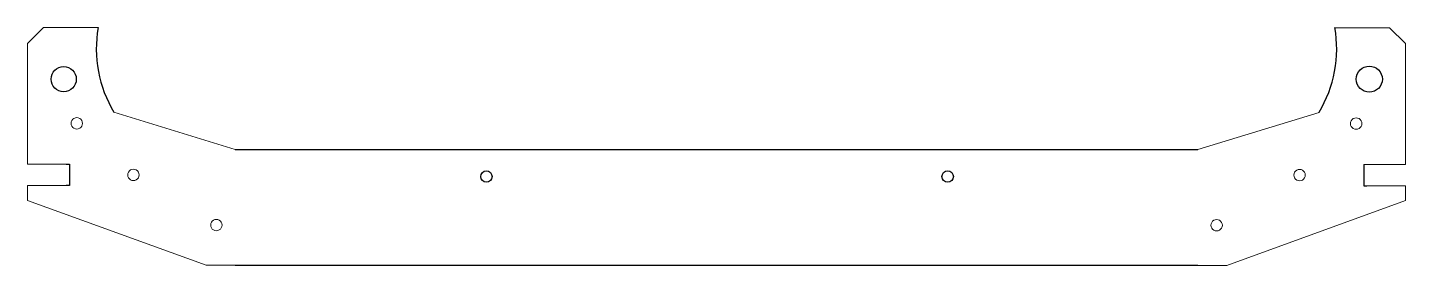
# Model space of a CAD drawing. Header units: millimetres. Extents: x 23 to 459, y 15 to 90.
import ezdxf

# ---------------------------------------------------------------- set-up
doc = ezdxf.new("R2010")
doc.units = ezdxf.units.MM
doc.header["$MEASUREMENT"] = 0
doc.layers.add('Layer 1', color=7, linetype='Continuous')

msp = doc.modelspace()

# ---------------------------------------------------------------- linework, layer by layer
for p, q in [((88.67, 51.44), (393.48, 51.38)), ((88.67, 14.76), (393.47, 14.76))]:
    msp.add_line(p, q)
for centre, radius in [((34.43, 73.69), 3.99), ((447.71, 73.69), 4.13), ((168.24, 42.85), 1.8), ((314.24, 42.85), 1.8)]:
    msp.add_circle(centre, radius)
for centre, start, end in [((83.76, 83.32), 170.0955, 211.0642), ((398.39, 83.32), 328.9358, 9.9045)]:
    msp.add_arc(centre, 39, start, end)
at = {"layer": 'Layer 1'}
for p, q in [((35.22, 46.73), (36.22, 46.73)), ((36.22, 46.73), (36.22, 40.02)), ((445.93, 46.67), (445.93, 39.94)), ((36.22, 40.02), (35.22, 40.01)), ((445.93, 39.94), (446.93, 39.94))]:
    msp.add_line(p, q, dxfattribs=at)
at = {"layer": 'Layer 1', "lineweight": 9}
for points in [[(22.99, 85.02), (22.99, 85.02), (28.01, 90.03), (28.01, 90.03)], [(45.34, 90.03), (45.34, 90.03), (28.01, 90.03), (28.01, 90.03)], [(436.8, 89.97), (436.8, 89.97), (454.14, 89.97), (454.14, 89.97)], [(459.15, 84.96), (459.15, 84.96), (454.14, 89.97), (454.14, 89.97)], [(22.99, 46.73), (22.99, 46.73), (22.99, 85.02), (22.99, 85.02)], [(459.15, 46.67), (459.15, 46.67), (459.15, 84.96), (459.15, 84.96)], [(37.69, 61.26), (37.69, 61.26), (37.32, 60.97), (37.32, 60.97)], [(38.12, 61.44), (38.12, 61.44), (37.69, 61.26), (37.69, 61.26)], [(38.59, 61.5), (38.59, 61.5), (38.12, 61.44), (38.12, 61.44)], [(39.06, 61.44), (39.06, 61.44), (38.59, 61.5), (38.59, 61.5)], [(39.49, 61.26), (39.49, 61.26), (39.06, 61.44), (39.06, 61.44)], [(39.87, 60.97), (39.87, 60.97), (39.49, 61.26), (39.49, 61.26)], [(50.35, 63.2), (50.35, 63.2), (88.67, 51.44), (88.67, 51.44)], [(431.79, 63.14), (431.79, 63.14), (393.48, 51.38), (393.48, 51.38)], [(442.28, 60.92), (442.28, 60.92), (442.65, 61.2), (442.65, 61.2)], [(442.65, 61.2), (442.65, 61.2), (443.09, 61.38), (443.09, 61.38)], [(443.09, 61.38), (443.09, 61.38), (443.55, 61.44), (443.55, 61.44)], [(443.55, 61.44), (443.55, 61.44), (444.02, 61.38), (444.02, 61.38)], [(444.02, 61.38), (444.02, 61.38), (444.46, 61.2), (444.46, 61.2)], [(444.46, 61.2), (444.46, 61.2), (444.83, 60.92), (444.83, 60.92)], [(36.85, 60.16), (36.85, 60.16), (36.79, 59.7), (36.79, 59.7)], [(36.79, 59.7), (36.79, 59.7), (36.85, 59.23), (36.85, 59.23)], [(37.03, 60.6), (37.03, 60.6), (36.85, 60.16), (36.85, 60.16)], [(36.85, 59.23), (36.85, 59.23), (37.03, 58.79), (37.03, 58.79)], [(37.32, 60.97), (37.32, 60.97), (37.03, 60.6), (37.03, 60.6)], [(37.03, 58.79), (37.03, 58.79), (37.32, 58.42), (37.32, 58.42)], [(37.32, 58.42), (37.32, 58.42), (37.69, 58.13), (37.69, 58.13)], [(37.69, 58.13), (37.69, 58.13), (38.12, 57.95), (38.12, 57.95)], [(38.12, 57.95), (38.12, 57.95), (38.59, 57.89), (38.59, 57.89)], [(38.59, 57.89), (38.59, 57.89), (39.06, 57.95), (39.06, 57.95)], [(39.06, 57.95), (39.06, 57.95), (39.49, 58.13), (39.49, 58.13)], [(39.49, 58.13), (39.49, 58.13), (39.87, 58.42), (39.87, 58.42)], [(40.15, 60.6), (40.15, 60.6), (39.87, 60.97), (39.87, 60.97)], [(39.87, 58.42), (39.87, 58.42), (40.15, 58.79), (40.15, 58.79)], [(40.33, 60.16), (40.33, 60.16), (40.15, 60.6), (40.15, 60.6)], [(40.15, 58.79), (40.15, 58.79), (40.33, 59.23), (40.33, 59.23)], [(40.4, 59.7), (40.4, 59.7), (40.33, 60.16), (40.33, 60.16)], [(40.33, 59.23), (40.33, 59.23), (40.4, 59.7), (40.4, 59.7)], [(441.75, 59.64), (441.75, 59.64), (441.81, 60.11), (441.81, 60.11)], [(441.81, 59.17), (441.81, 59.17), (441.75, 59.64), (441.75, 59.64)], [(441.81, 60.11), (441.81, 60.11), (441.99, 60.54), (441.99, 60.54)], [(441.99, 58.74), (441.99, 58.74), (441.81, 59.17), (441.81, 59.17)], [(441.99, 60.54), (441.99, 60.54), (442.28, 60.92), (442.28, 60.92)], [(442.28, 58.36), (442.28, 58.36), (441.99, 58.74), (441.99, 58.74)], [(442.65, 58.08), (442.65, 58.08), (442.28, 58.36), (442.28, 58.36)], [(443.09, 57.9), (443.09, 57.9), (442.65, 58.08), (442.65, 58.08)], [(443.55, 57.84), (443.55, 57.84), (443.09, 57.9), (443.09, 57.9)], [(444.02, 57.9), (444.02, 57.9), (443.55, 57.84), (443.55, 57.84)], [(444.46, 58.08), (444.46, 58.08), (444.02, 57.9), (444.02, 57.9)], [(444.83, 58.36), (444.83, 58.36), (444.46, 58.08), (444.46, 58.08)], [(444.83, 60.92), (444.83, 60.92), (445.12, 60.54), (445.12, 60.54)], [(445.12, 58.74), (445.12, 58.74), (444.83, 58.36), (444.83, 58.36)], [(445.12, 60.54), (445.12, 60.54), (445.3, 60.11), (445.3, 60.11)], [(445.3, 59.17), (445.3, 59.17), (445.12, 58.74), (445.12, 58.74)], [(445.3, 60.11), (445.3, 60.11), (445.36, 59.64), (445.36, 59.64)], [(445.36, 59.64), (445.36, 59.64), (445.3, 59.17), (445.3, 59.17)], [(35.22, 46.73), (35.22, 46.73), (22.99, 46.73), (22.99, 46.73)], [(54.78, 43.84), (54.78, 43.84), (54.71, 43.37), (54.71, 43.37)], [(54.96, 44.27), (54.96, 44.27), (54.78, 43.84), (54.78, 43.84)], [(55.24, 44.65), (55.24, 44.65), (54.96, 44.27), (54.96, 44.27)], [(55.62, 44.93), (55.62, 44.93), (55.24, 44.65), (55.24, 44.65)], [(56.05, 45.11), (56.05, 45.11), (55.62, 44.93), (55.62, 44.93)], [(56.52, 45.18), (56.52, 45.18), (56.05, 45.11), (56.05, 45.11)], [(56.98, 45.11), (56.98, 45.11), (56.52, 45.18), (56.52, 45.18)], [(57.42, 44.93), (57.42, 44.93), (56.98, 45.11), (56.98, 45.11)], [(57.79, 44.65), (57.79, 44.65), (57.42, 44.93), (57.42, 44.93)], [(58.08, 44.27), (58.08, 44.27), (57.79, 44.65), (57.79, 44.65)], [(58.26, 43.84), (58.26, 43.84), (58.08, 44.27), (58.08, 44.27)], [(58.32, 43.37), (58.32, 43.37), (58.26, 43.84), (58.26, 43.84)], [(423.82, 43.31), (423.82, 43.31), (423.88, 43.78), (423.88, 43.78)], [(423.88, 43.78), (423.88, 43.78), (424.06, 44.22), (424.06, 44.22)], [(424.06, 44.22), (424.06, 44.22), (424.35, 44.59), (424.35, 44.59)], [(424.35, 44.59), (424.35, 44.59), (424.72, 44.88), (424.72, 44.88)], [(424.72, 44.88), (424.72, 44.88), (425.16, 45.06), (425.16, 45.06)], [(425.16, 45.06), (425.16, 45.06), (425.63, 45.12), (425.63, 45.12)], [(425.63, 45.12), (425.63, 45.12), (426.09, 45.06), (426.09, 45.06)], [(426.09, 45.06), (426.09, 45.06), (426.53, 44.88), (426.53, 44.88)], [(426.53, 44.88), (426.53, 44.88), (426.9, 44.59), (426.9, 44.59)], [(426.9, 44.59), (426.9, 44.59), (427.19, 44.22), (427.19, 44.22)], [(427.19, 44.22), (427.19, 44.22), (427.37, 43.78), (427.37, 43.78)], [(427.37, 43.78), (427.37, 43.78), (427.43, 43.31), (427.43, 43.31)], [(445.93, 46.67), (445.93, 46.67), (459.15, 46.67), (459.15, 46.67)], [(22.99, 40.01), (22.99, 40.01), (35.22, 40.01), (35.22, 40.01)], [(22.99, 35.3), (22.99, 35.3), (22.99, 40.01), (22.99, 40.01)], [(54.71, 43.37), (54.71, 43.37), (54.78, 42.91), (54.78, 42.91)], [(54.78, 42.91), (54.78, 42.91), (54.96, 42.47), (54.96, 42.47)], [(54.96, 42.47), (54.96, 42.47), (55.24, 42.1), (55.24, 42.1)], [(55.24, 42.1), (55.24, 42.1), (55.62, 41.81), (55.62, 41.81)], [(55.62, 41.81), (55.62, 41.81), (56.05, 41.63), (56.05, 41.63)], [(56.05, 41.63), (56.05, 41.63), (56.52, 41.57), (56.52, 41.57)], [(56.52, 41.57), (56.52, 41.57), (56.98, 41.63), (56.98, 41.63)], [(56.98, 41.63), (56.98, 41.63), (57.42, 41.81), (57.42, 41.81)], [(57.42, 41.81), (57.42, 41.81), (57.79, 42.1), (57.79, 42.1)], [(57.79, 42.1), (57.79, 42.1), (58.08, 42.47), (58.08, 42.47)], [(58.08, 42.47), (58.08, 42.47), (58.26, 42.91), (58.26, 42.91)], [(58.26, 42.91), (58.26, 42.91), (58.32, 43.37), (58.32, 43.37)], [(423.88, 42.85), (423.88, 42.85), (423.82, 43.31), (423.82, 43.31)], [(424.06, 42.41), (424.06, 42.41), (423.88, 42.85), (423.88, 42.85)], [(424.35, 42.04), (424.35, 42.04), (424.06, 42.41), (424.06, 42.41)], [(424.72, 41.75), (424.72, 41.75), (424.35, 42.04), (424.35, 42.04)], [(425.16, 41.57), (425.16, 41.57), (424.72, 41.75), (424.72, 41.75)], [(425.63, 41.51), (425.63, 41.51), (425.16, 41.57), (425.16, 41.57)], [(426.09, 41.57), (426.09, 41.57), (425.63, 41.51), (425.63, 41.51)], [(426.53, 41.75), (426.53, 41.75), (426.09, 41.57), (426.09, 41.57)], [(426.9, 42.04), (426.9, 42.04), (426.53, 41.75), (426.53, 41.75)], [(427.19, 42.41), (427.19, 42.41), (426.9, 42.04), (426.9, 42.04)], [(427.37, 42.85), (427.37, 42.85), (427.19, 42.41), (427.19, 42.41)], [(427.43, 43.31), (427.43, 43.31), (427.37, 42.85), (427.37, 42.85)], [(459.15, 39.96), (459.15, 39.96), (446.93, 39.96), (446.93, 39.96)], [(459.15, 35.25), (459.15, 35.25), (459.15, 39.96), (459.15, 39.96)], [(79.55, 14.76), (79.55, 14.76), (22.99, 35.3), (22.99, 35.3)], [(402.59, 14.71), (402.59, 14.71), (459.15, 35.25), (459.15, 35.25)], [(80.96, 27.49), (80.96, 27.49), (81.02, 27.96), (81.02, 27.96)], [(81.02, 27.03), (81.02, 27.03), (80.96, 27.49), (80.96, 27.49)], [(81.02, 27.96), (81.02, 27.96), (81.2, 28.39), (81.2, 28.39)], [(81.2, 26.59), (81.2, 26.59), (81.02, 27.03), (81.02, 27.03)], [(81.2, 28.39), (81.2, 28.39), (81.48, 28.77), (81.48, 28.77)], [(81.48, 26.22), (81.48, 26.22), (81.2, 26.59), (81.2, 26.59)], [(81.48, 28.77), (81.48, 28.77), (81.86, 29.05), (81.86, 29.05)], [(81.86, 25.93), (81.86, 25.93), (81.48, 26.22), (81.48, 26.22)], [(81.86, 29.05), (81.86, 29.05), (82.29, 29.23), (82.29, 29.23)], [(82.29, 29.23), (82.29, 29.23), (82.76, 29.3), (82.76, 29.3)], [(82.76, 29.3), (82.76, 29.3), (83.23, 29.23), (83.23, 29.23)], [(83.23, 29.23), (83.23, 29.23), (83.66, 29.05), (83.66, 29.05)], [(83.66, 29.05), (83.66, 29.05), (84.04, 28.77), (84.04, 28.77)], [(84.04, 26.22), (84.04, 26.22), (83.66, 25.93), (83.66, 25.93)], [(84.04, 28.77), (84.04, 28.77), (84.32, 28.39), (84.32, 28.39)], [(84.32, 26.59), (84.32, 26.59), (84.04, 26.22), (84.04, 26.22)], [(84.32, 28.39), (84.32, 28.39), (84.5, 27.96), (84.5, 27.96)], [(84.5, 27.03), (84.5, 27.03), (84.32, 26.59), (84.32, 26.59)], [(84.5, 27.96), (84.5, 27.96), (84.56, 27.49), (84.56, 27.49)], [(84.56, 27.49), (84.56, 27.49), (84.5, 27.03), (84.5, 27.03)], [(397.64, 27.9), (397.64, 27.9), (397.58, 27.43), (397.58, 27.43)], [(397.58, 27.43), (397.58, 27.43), (397.64, 26.97), (397.64, 26.97)], [(397.82, 28.34), (397.82, 28.34), (397.64, 27.9), (397.64, 27.9)], [(397.64, 26.97), (397.64, 26.97), (397.82, 26.53), (397.82, 26.53)], [(398.11, 28.71), (398.11, 28.71), (397.82, 28.34), (397.82, 28.34)], [(397.82, 26.53), (397.82, 26.53), (398.11, 26.16), (398.11, 26.16)], [(398.48, 29), (398.48, 29), (398.11, 28.71), (398.11, 28.71)], [(398.92, 29.18), (398.92, 29.18), (398.48, 29), (398.48, 29)], [(399.38, 29.24), (399.38, 29.24), (398.92, 29.18), (398.92, 29.18)], [(399.85, 29.18), (399.85, 29.18), (399.38, 29.24), (399.38, 29.24)], [(400.29, 29), (400.29, 29), (399.85, 29.18), (399.85, 29.18)], [(400.66, 28.71), (400.66, 28.71), (400.29, 29), (400.29, 29)], [(400.95, 28.34), (400.95, 28.34), (400.66, 28.71), (400.66, 28.71)], [(400.66, 26.16), (400.66, 26.16), (400.95, 26.53), (400.95, 26.53)], [(401.13, 27.9), (401.13, 27.9), (400.95, 28.34), (400.95, 28.34)], [(400.95, 26.53), (400.95, 26.53), (401.13, 26.97), (401.13, 26.97)], [(401.19, 27.43), (401.19, 27.43), (401.13, 27.9), (401.13, 27.9)], [(401.13, 26.97), (401.13, 26.97), (401.19, 27.43), (401.19, 27.43)], [(82.29, 25.75), (82.29, 25.75), (81.86, 25.93), (81.86, 25.93)], [(82.76, 25.69), (82.76, 25.69), (82.29, 25.75), (82.29, 25.75)], [(83.23, 25.75), (83.23, 25.75), (82.76, 25.69), (82.76, 25.69)], [(83.66, 25.93), (83.66, 25.93), (83.23, 25.75), (83.23, 25.75)], [(398.11, 26.16), (398.11, 26.16), (398.48, 25.87), (398.48, 25.87)], [(398.48, 25.87), (398.48, 25.87), (398.92, 25.69), (398.92, 25.69)], [(398.92, 25.69), (398.92, 25.69), (399.38, 25.63), (399.38, 25.63)], [(399.38, 25.63), (399.38, 25.63), (399.85, 25.69), (399.85, 25.69)], [(399.85, 25.69), (399.85, 25.69), (400.29, 25.87), (400.29, 25.87)], [(400.29, 25.87), (400.29, 25.87), (400.66, 26.16), (400.66, 26.16)], [(88.67, 14.76), (88.67, 14.76), (79.55, 14.76), (79.55, 14.76)], [(393.47, 14.71), (393.47, 14.71), (402.59, 14.71), (402.59, 14.71)]]:
    msp.add_open_spline(points, degree=3, dxfattribs=at)
at = {"layer": 'Layer 1', "lineweight": 18}
msp.add_open_spline([(431.79, 63.14), (431.79, 63.14), (431.8, 63.17), (431.81, 63.22)], degree=3, dxfattribs=at)

doc.saveas('drawing.dxf')
